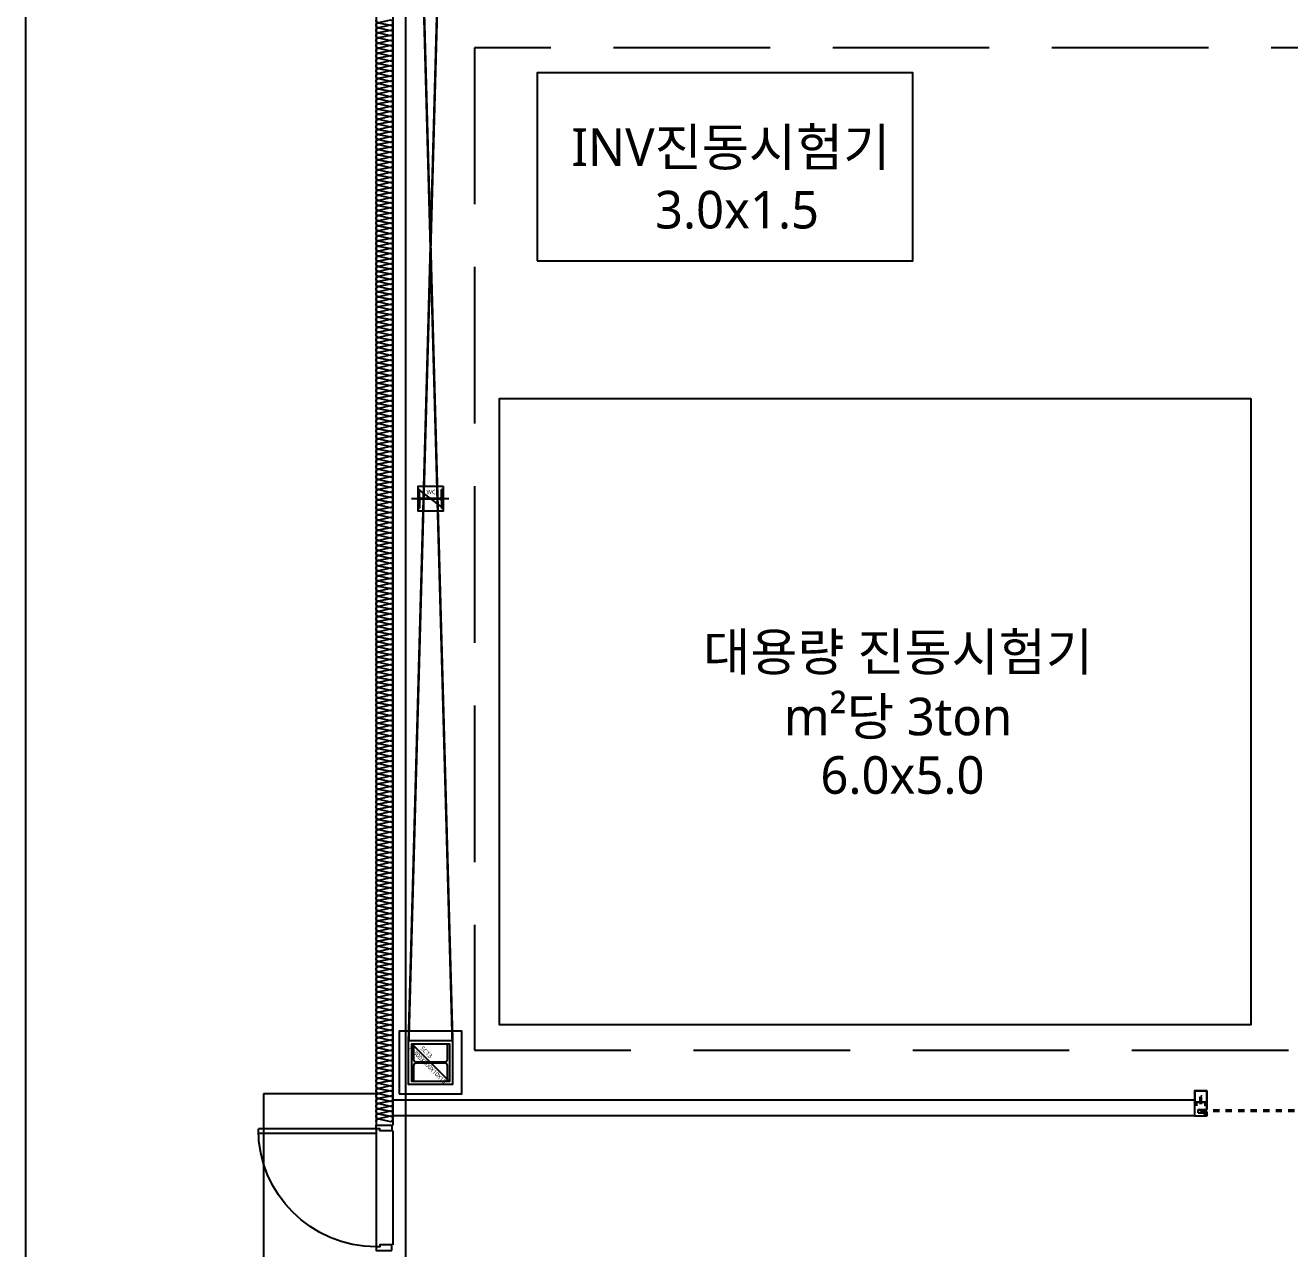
# Model space of a CAD drawing. Header units: millimetres. Extents: x 0 to 420500, y 0 to 297000.
# Drawn here: x 119534 to 129630, y 236268 to 246032 of the extents above; entities that cross this region are included whole.
import ezdxf
from ezdxf.enums import TextEntityAlignment as Align
from ezdxf.xclip import XClip

# ---------------------------------------------------------------- set-up
doc = ezdxf.new("R2010")
doc.units = ezdxf.units.MM
doc.header["$LTSCALE"] = 5000
doc.header["$XCLIPFRAME"] = 0
for name, pattern in [('DASH', [0.35, 0.25, -0.1]), ('DASHED2', [0.375, 0.25, -0.125]), ('HID', [0.2, 0.1, -0.1]), ('PHANTOM2', [1.25, 0.625, -0.125, 0.125, -0.125, 0.125, -0.125])]:
    doc.linetypes.add(name, pattern=pattern)
doc.layers.add('arch', color=8, linetype='Continuous')
doc.layers.add('TRAY', color=3, linetype='Continuous')
doc.styles.add('ARIAL', font='malgun.ttf')
doc.styles.add('스타일1', font='malgun.ttf')

# ---------------------------------------------------------------- blocks, each defined once
blk = doc.blocks.new('*U52')
at = {"color": 0}
for points in [[(-5532.2, 0, -0.414214), (-5547.2, 15), (-5532.2, 85, 1), (-5562.2, 85), (-5547.2, 15, -0.414214), (-5562.2, 0, 0.414214)], [(-5502.2, 0, -0.414214), (-5517.2, 15), (-5502.2, 85, 1), (-5532.2, 85), (-5517.2, 15, -0.414214), (-5532.2, 0, 0.414214)], [(-5472.2, 0, -0.414214), (-5487.2, 15), (-5472.2, 85, 1), (-5502.2, 85), (-5487.2, 15, -0.414214), (-5502.2, 0, 0.414214)], [(-5442.2, 0, -0.414214), (-5457.2, 15), (-5442.2, 85, 1), (-5472.2, 85), (-5457.2, 15, -0.414214), (-5472.2, 0, 0.414214)], [(-5412.2, 0, -0.414214), (-5427.2, 15), (-5412.2, 85, 1), (-5442.2, 85), (-5427.2, 15, -0.414214), (-5442.2, 0, 0.414214)], [(-5382.2, 0, -0.414214), (-5397.2, 15), (-5382.2, 85, 1), (-5412.2, 85), (-5397.2, 15, -0.414214), (-5412.2, 0, 0.414214)], [(-5352.2, 0, -0.414214), (-5367.2, 15), (-5352.2, 85, 1), (-5382.2, 85), (-5367.2, 15, -0.414214), (-5382.2, 0, 0.414214)], [(-5322.2, 0, -0.414214), (-5337.2, 15), (-5322.2, 85, 1), (-5352.2, 85), (-5337.2, 15, -0.414214), (-5352.2, 0, 0.414214)], [(-5292.2, 0, -0.414214), (-5307.2, 15), (-5292.2, 85, 1), (-5322.2, 85), (-5307.2, 15, -0.414214), (-5322.2, 0, 0.414214)], [(-5262.2, 0, -0.414214), (-5277.2, 15), (-5262.2, 85, 1), (-5292.2, 85), (-5277.2, 15, -0.414214), (-5292.2, 0, 0.414214)], [(-5232.2, 0, -0.414214), (-5247.2, 15), (-5232.2, 85, 1), (-5262.2, 85), (-5247.2, 15, -0.414214), (-5262.2, 0, 0.414214)], [(-5202.2, 0, -0.414214), (-5217.2, 15), (-5202.2, 85, 1), (-5232.2, 85), (-5217.2, 15, -0.414214), (-5232.2, 0, 0.414214)], [(-5172.2, 0, -0.414214), (-5187.2, 15), (-5172.2, 85, 1), (-5202.2, 85), (-5187.2, 15, -0.414214), (-5202.2, 0, 0.414214)], [(-5142.2, 0, -0.414214), (-5157.2, 15), (-5142.2, 85, 1), (-5172.2, 85), (-5157.2, 15, -0.414214), (-5172.2, 0, 0.414214)], [(-5112.2, 0, -0.414214), (-5127.2, 15), (-5112.2, 85, 1), (-5142.2, 85), (-5127.2, 15, -0.414214), (-5142.2, 0, 0.414214)], [(-5082.2, 0, -0.414214), (-5097.2, 15), (-5082.2, 85, 1), (-5112.2, 85), (-5097.2, 15, -0.414214), (-5112.2, 0, 0.414214)], [(-5052.2, 0, -0.414214), (-5067.2, 15), (-5052.2, 85, 1), (-5082.2, 85), (-5067.2, 15, -0.414214), (-5082.2, 0, 0.414214)], [(-5022.2, 0, -0.414214), (-5037.2, 15), (-5022.2, 85, 1), (-5052.2, 85), (-5037.2, 15, -0.414214), (-5052.2, 0, 0.414214)], [(-4992.2, 0, -0.414214), (-5007.2, 15), (-4992.2, 85, 1), (-5022.2, 85), (-5007.2, 15, -0.414214), (-5022.2, 0, 0.414214)], [(-4962.2, 0, -0.414214), (-4977.2, 15), (-4962.2, 85, 1), (-4992.2, 85), (-4977.2, 15, -0.414214), (-4992.2, 0, 0.414214)], [(-4932.2, 0, -0.414214), (-4947.2, 15), (-4932.2, 85, 1), (-4962.2, 85), (-4947.2, 15, -0.414214), (-4962.2, 0, 0.414214)], [(-4902.2, 0, -0.414214), (-4917.2, 15), (-4902.2, 85, 1), (-4932.2, 85), (-4917.2, 15, -0.414214), (-4932.2, 0, 0.414214)], [(-4872.2, 0, -0.414214), (-4887.2, 15), (-4872.2, 85, 1), (-4902.2, 85), (-4887.2, 15, -0.414214), (-4902.2, 0, 0.414214)], [(-4842.2, 0, -0.414214), (-4857.2, 15), (-4842.2, 85, 1), (-4872.2, 85), (-4857.2, 15, -0.414214), (-4872.2, 0, 0.414214)], [(-4812.2, 0, -0.414214), (-4827.2, 15), (-4812.2, 85, 1), (-4842.2, 85), (-4827.2, 15, -0.414214), (-4842.2, 0, 0.414214)], [(-4782.2, 0, -0.414214), (-4797.2, 15), (-4782.2, 85, 1), (-4812.2, 85), (-4797.2, 15, -0.414214), (-4812.2, 0, 0.414214)], [(-4752.2, 0, -0.414214), (-4767.2, 15), (-4752.2, 85, 1), (-4782.2, 85), (-4767.2, 15, -0.414214), (-4782.2, 0, 0.414214)], [(-4722.2, 0, -0.414214), (-4737.2, 15), (-4722.2, 85, 1), (-4752.2, 85), (-4737.2, 15, -0.414214), (-4752.2, 0, 0.414214)], [(-4692.2, 0, -0.414214), (-4707.2, 15), (-4692.2, 85, 1), (-4722.2, 85), (-4707.2, 15, -0.414214), (-4722.2, 0, 0.414214)], [(-4662.2, 0, -0.414214), (-4677.2, 15), (-4662.2, 85, 1), (-4692.2, 85), (-4677.2, 15, -0.414214), (-4692.2, 0, 0.414214)], [(-4632.2, 0, -0.414214), (-4647.2, 15), (-4632.2, 85, 1), (-4662.2, 85), (-4647.2, 15, -0.414214), (-4662.2, 0, 0.414214)], [(-4602.2, 0, -0.414214), (-4617.2, 15), (-4602.2, 85, 1), (-4632.2, 85), (-4617.2, 15, -0.414214), (-4632.2, 0, 0.414214)], [(-4572.2, 0, -0.414214), (-4587.2, 15), (-4572.2, 85, 1), (-4602.2, 85), (-4587.2, 15, -0.414214), (-4602.2, 0, 0.414214)], [(-4542.2, 0, -0.414214), (-4557.2, 15), (-4542.2, 85, 1), (-4572.2, 85), (-4557.2, 15, -0.414214), (-4572.2, 0, 0.414214)], [(-4512.2, 0, -0.414214), (-4527.2, 15), (-4512.2, 85, 1), (-4542.2, 85), (-4527.2, 15, -0.414214), (-4542.2, 0, 0.414214)], [(-4482.2, 0, -0.414214), (-4497.2, 15), (-4482.2, 85, 1), (-4512.2, 85), (-4497.2, 15, -0.414214), (-4512.2, 0, 0.414214)], [(-4452.2, 0, -0.414214), (-4467.2, 15), (-4452.2, 85, 1), (-4482.2, 85), (-4467.2, 15, -0.414214), (-4482.2, 0, 0.414214)], [(-4422.2, 0, -0.414214), (-4437.2, 15), (-4422.2, 85, 1), (-4452.2, 85), (-4437.2, 15, -0.414214), (-4452.2, 0, 0.414214)], [(-4392.2, 0, -0.414214), (-4407.2, 15), (-4392.2, 85, 1), (-4422.2, 85), (-4407.2, 15, -0.414214), (-4422.2, 0, 0.414214)], [(-4362.2, 0, -0.414214), (-4377.2, 15), (-4362.2, 85, 1), (-4392.2, 85), (-4377.2, 15, -0.414214), (-4392.2, 0, 0.414214)], [(-4332.2, 0, -0.414214), (-4347.2, 15), (-4332.2, 85, 1), (-4362.2, 85), (-4347.2, 15, -0.414214), (-4362.2, 0, 0.414214)], [(-4302.2, 0, -0.414214), (-4317.2, 15), (-4302.2, 85, 1), (-4332.2, 85), (-4317.2, 15, -0.414214), (-4332.2, 0, 0.414214)], [(-4272.2, 0, -0.414214), (-4287.2, 15), (-4272.2, 85, 1), (-4302.2, 85), (-4287.2, 15, -0.414214), (-4302.2, 0, 0.414214)], [(-4242.2, 0, -0.414214), (-4257.2, 15), (-4242.2, 85, 1), (-4272.2, 85), (-4257.2, 15, -0.414214), (-4272.2, 0, 0.414214)], [(-4212.2, 0, -0.414214), (-4227.2, 15), (-4212.2, 85, 1), (-4242.2, 85), (-4227.2, 15, -0.414214), (-4242.2, 0, 0.414214)], [(-4182.2, 0, -0.414214), (-4197.2, 15), (-4182.2, 85, 1), (-4212.2, 85), (-4197.2, 15, -0.414214), (-4212.2, 0, 0.414214)], [(-4152.2, 0, -0.414214), (-4167.2, 15), (-4152.2, 85, 1), (-4182.2, 85), (-4167.2, 15, -0.414214), (-4182.2, 0, 0.414214)], [(-4122.2, 0, -0.414214), (-4137.2, 15), (-4122.2, 85, 1), (-4152.2, 85), (-4137.2, 15, -0.414214), (-4152.2, 0, 0.414214)], [(-4092.2, 0, -0.414214), (-4107.2, 15), (-4092.2, 85, 1), (-4122.2, 85), (-4107.2, 15, -0.414214), (-4122.2, 0, 0.414214)], [(-4062.2, 0, -0.414214), (-4077.2, 15), (-4062.2, 85, 1), (-4092.2, 85), (-4077.2, 15, -0.414214), (-4092.2, 0, 0.414214)], [(-4032.2, 0, -0.414214), (-4047.2, 15), (-4032.2, 85, 1), (-4062.2, 85), (-4047.2, 15, -0.414214), (-4062.2, 0, 0.414214)], [(-4002.2, 0, -0.414214), (-4017.2, 15), (-4002.2, 85, 1), (-4032.2, 85), (-4017.2, 15, -0.414214), (-4032.2, 0, 0.414214)], [(-3972.2, 0, -0.414214), (-3987.2, 15), (-3972.2, 85, 1), (-4002.2, 85), (-3987.2, 15, -0.414214), (-4002.2, 0, 0.414214)], [(-3942.2, 0, -0.414214), (-3957.2, 15), (-3942.2, 85, 1), (-3972.2, 85), (-3957.2, 15, -0.414214), (-3972.2, 0, 0.414214)], [(-3912.2, 0, -0.414214), (-3927.2, 15), (-3912.2, 85, 1), (-3942.2, 85), (-3927.2, 15, -0.414214), (-3942.2, 0, 0.414214)], [(-3882.2, 0, -0.414214), (-3897.2, 15), (-3882.2, 85, 1), (-3912.2, 85), (-3897.2, 15, -0.414214), (-3912.2, 0, 0.414214)], [(-3852.2, 0, -0.414214), (-3867.2, 15), (-3852.2, 85, 1), (-3882.2, 85), (-3867.2, 15, -0.414214), (-3882.2, 0, 0.414214)], [(-3822.2, 0, -0.414214), (-3837.2, 15), (-3822.2, 85, 1), (-3852.2, 85), (-3837.2, 15, -0.414214), (-3852.2, 0, 0.414214)], [(-3792.2, 0, -0.414214), (-3807.2, 15), (-3792.2, 85, 1), (-3822.2, 85), (-3807.2, 15, -0.414214), (-3822.2, 0, 0.414214)], [(-3762.2, 0, -0.414214), (-3777.2, 15), (-3762.2, 85, 1), (-3792.2, 85), (-3777.2, 15, -0.414214), (-3792.2, 0, 0.414214)], [(-3732.2, 0, -0.414214), (-3747.2, 15), (-3732.2, 85, 1), (-3762.2, 85), (-3747.2, 15, -0.414214), (-3762.2, 0, 0.414214)], [(-3702.2, 0, -0.414214), (-3717.2, 15), (-3702.2, 85, 1), (-3732.2, 85), (-3717.2, 15, -0.414214), (-3732.2, 0, 0.414214)], [(-3672.2, 0, -0.414214), (-3687.2, 15), (-3672.2, 85, 1), (-3702.2, 85), (-3687.2, 15, -0.414214), (-3702.2, 0, 0.414214)], [(-3642.2, 0, -0.414214), (-3657.2, 15), (-3642.2, 85, 1), (-3672.2, 85), (-3657.2, 15, -0.414214), (-3672.2, 0, 0.414214)], [(-3612.2, 0, -0.414214), (-3627.2, 15), (-3612.2, 85, 1), (-3642.2, 85), (-3627.2, 15, -0.414214), (-3642.2, 0, 0.414214)], [(-3582.2, 0, -0.414214), (-3597.2, 15), (-3582.2, 85, 1), (-3612.2, 85), (-3597.2, 15, -0.414214), (-3612.2, 0, 0.414214)], [(-3552.2, 0, -0.414214), (-3567.2, 15), (-3552.2, 85, 1), (-3582.2, 85), (-3567.2, 15, -0.414214), (-3582.2, 0, 0.414214)], [(-3522.2, 0, -0.414214), (-3537.2, 15), (-3522.2, 85, 1), (-3552.2, 85), (-3537.2, 15, -0.414214), (-3552.2, 0, 0.414214)], [(-3492.2, 0, -0.414214), (-3507.2, 15), (-3492.2, 85, 1), (-3522.2, 85), (-3507.2, 15, -0.414214), (-3522.2, 0, 0.414214)], [(-3462.2, 0, -0.414214), (-3477.2, 15), (-3462.2, 85, 1), (-3492.2, 85), (-3477.2, 15, -0.414214), (-3492.2, 0, 0.414214)], [(-3432.2, 0, -0.414214), (-3447.2, 15), (-3432.2, 85, 1), (-3462.2, 85), (-3447.2, 15, -0.414214), (-3462.2, 0, 0.414214)], [(-3402.2, 0, -0.414214), (-3417.2, 15), (-3402.2, 85, 1), (-3432.2, 85), (-3417.2, 15, -0.414214), (-3432.2, 0, 0.414214)], [(-3372.2, 0, -0.414214), (-3387.2, 15), (-3372.2, 85, 1), (-3402.2, 85), (-3387.2, 15, -0.414214), (-3402.2, 0, 0.414214)], [(-3342.2, 0, -0.414214), (-3357.2, 15), (-3342.2, 85, 1), (-3372.2, 85), (-3357.2, 15, -0.414214), (-3372.2, 0, 0.414214)], [(-3312.2, 0, -0.414214), (-3327.2, 15), (-3312.2, 85, 1), (-3342.2, 85), (-3327.2, 15, -0.414214), (-3342.2, 0, 0.414214)], [(-3282.2, 0, -0.414214), (-3297.2, 15), (-3282.2, 85, 1), (-3312.2, 85), (-3297.2, 15, -0.414214), (-3312.2, 0, 0.414214)], [(-3252.2, 0, -0.414214), (-3267.2, 15), (-3252.2, 85, 1), (-3282.2, 85), (-3267.2, 15, -0.414214), (-3282.2, 0, 0.414214)], [(-3222.2, 0, -0.414214), (-3237.2, 15), (-3222.2, 85, 1), (-3252.2, 85), (-3237.2, 15, -0.414214), (-3252.2, 0, 0.414214)], [(-3192.2, 0, -0.414214), (-3207.2, 15), (-3192.2, 85, 1), (-3222.2, 85), (-3207.2, 15, -0.414214), (-3222.2, 0, 0.414214)], [(-3162.2, 0, -0.414214), (-3177.2, 15), (-3162.2, 85, 1), (-3192.2, 85), (-3177.2, 15, -0.414214), (-3192.2, 0, 0.414214)], [(-3132.2, 0, -0.414214), (-3147.2, 15), (-3132.2, 85, 1), (-3162.2, 85), (-3147.2, 15, -0.414214), (-3162.2, 0, 0.414214)], [(-3102.2, 0, -0.414214), (-3117.2, 15), (-3102.2, 85, 1), (-3132.2, 85), (-3117.2, 15, -0.414214), (-3132.2, 0, 0.414214)], [(-3072.2, 0, -0.414214), (-3087.2, 15), (-3072.2, 85, 1), (-3102.2, 85), (-3087.2, 15, -0.414214), (-3102.2, 0, 0.414214)], [(-3042.2, 0, -0.414214), (-3057.2, 15), (-3042.2, 85, 1), (-3072.2, 85), (-3057.2, 15, -0.414214), (-3072.2, 0, 0.414214)], [(-3012.2, 0, -0.414214), (-3027.2, 15), (-3012.2, 85, 1), (-3042.2, 85), (-3027.2, 15, -0.414214), (-3042.2, 0, 0.414214)], [(-2982.2, 0, -0.414214), (-2997.2, 15), (-2982.2, 85, 1), (-3012.2, 85), (-2997.2, 15, -0.414214), (-3012.2, 0, 0.414214)], [(-2952.2, 0, -0.414214), (-2967.2, 15), (-2952.2, 85, 1), (-2982.2, 85), (-2967.2, 15, -0.414214), (-2982.2, 0, 0.414214)], [(-2922.2, 0, -0.414214), (-2937.2, 15), (-2922.2, 85, 1), (-2952.2, 85), (-2937.2, 15, -0.414214), (-2952.2, 0, 0.414214)], [(-2892.2, 0, -0.414214), (-2907.2, 15), (-2892.2, 85, 1), (-2922.2, 85), (-2907.2, 15, -0.414214), (-2922.2, 0, 0.414214)], [(-2862.2, 0, -0.414214), (-2877.2, 15), (-2862.2, 85, 1), (-2892.2, 85), (-2877.2, 15, -0.414214), (-2892.2, 0, 0.414214)], [(-2832.2, 0, -0.414214), (-2847.2, 15), (-2832.2, 85, 1), (-2862.2, 85), (-2847.2, 15, -0.414214), (-2862.2, 0, 0.414214)], [(-2802.2, 0, -0.414214), (-2817.2, 15), (-2802.2, 85, 1), (-2832.2, 85), (-2817.2, 15, -0.414214), (-2832.2, 0, 0.414214)], [(-2772.2, 0, -0.414214), (-2787.2, 15), (-2772.2, 85, 1), (-2802.2, 85), (-2787.2, 15, -0.414214), (-2802.2, 0, 0.414214)], [(-2742.2, 0, -0.414214), (-2757.2, 15), (-2742.2, 85, 1), (-2772.2, 85), (-2757.2, 15, -0.414214), (-2772.2, 0, 0.414214)], [(-2712.2, 0, -0.414214), (-2727.2, 15), (-2712.2, 85, 1), (-2742.2, 85), (-2727.2, 15, -0.414214), (-2742.2, 0, 0.414214)], [(-2682.2, 0, -0.414214), (-2697.2, 15), (-2682.2, 85, 1), (-2712.2, 85), (-2697.2, 15, -0.414214), (-2712.2, 0, 0.414214)], [(-2652.2, 0, -0.414214), (-2667.2, 15), (-2652.2, 85, 1), (-2682.2, 85), (-2667.2, 15, -0.414214), (-2682.2, 0, 0.414214)], [(-2622.2, 0, -0.414214), (-2637.2, 15), (-2622.2, 85, 1), (-2652.2, 85), (-2637.2, 15, -0.414214), (-2652.2, 0, 0.414214)], [(-2592.2, 0, -0.414214), (-2607.2, 15), (-2592.2, 85, 1), (-2622.2, 85), (-2607.2, 15, -0.414214), (-2622.2, 0, 0.414214)], [(-2562.2, 0, -0.414214), (-2577.2, 15), (-2562.2, 85, 1), (-2592.2, 85), (-2577.2, 15, -0.414214), (-2592.2, 0, 0.414214)], [(-2532.2, 0, -0.414214), (-2547.2, 15), (-2532.2, 85, 1), (-2562.2, 85), (-2547.2, 15, -0.414214), (-2562.2, 0, 0.414214)], [(-2502.2, 0, -0.414214), (-2517.2, 15), (-2502.2, 85, 1), (-2532.2, 85), (-2517.2, 15, -0.414214), (-2532.2, 0, 0.414214)], [(-2472.2, 0, -0.414214), (-2487.2, 15), (-2472.2, 85, 1), (-2502.2, 85), (-2487.2, 15, -0.414214), (-2502.2, 0, 0.414214)], [(-2442.2, 0, -0.414214), (-2457.2, 15), (-2442.2, 85, 1), (-2472.2, 85), (-2457.2, 15, -0.414214), (-2472.2, 0, 0.414214)], [(-2412.2, 0, -0.414214), (-2427.2, 15), (-2412.2, 85, 1), (-2442.2, 85), (-2427.2, 15, -0.414214), (-2442.2, 0, 0.414214)], [(-2382.2, 0, -0.414214), (-2397.2, 15), (-2382.2, 85, 1), (-2412.2, 85), (-2397.2, 15, -0.414214), (-2412.2, 0, 0.414214)], [(-2352.2, 0, -0.414214), (-2367.2, 15), (-2352.2, 85, 1), (-2382.2, 85), (-2367.2, 15, -0.414214), (-2382.2, 0, 0.414214)], [(-2322.2, 0, -0.414214), (-2337.2, 15), (-2322.2, 85, 1), (-2352.2, 85), (-2337.2, 15, -0.414214), (-2352.2, 0, 0.414214)], [(-2292.2, 0, -0.414214), (-2307.2, 15), (-2292.2, 85, 1), (-2322.2, 85), (-2307.2, 15, -0.414214), (-2322.2, 0, 0.414214)], [(-2262.2, 0, -0.414214), (-2277.2, 15), (-2262.2, 85, 1), (-2292.2, 85), (-2277.2, 15, -0.414214), (-2292.2, 0, 0.414214)], [(-2232.2, 0, -0.414214), (-2247.2, 15), (-2232.2, 85, 1), (-2262.2, 85), (-2247.2, 15, -0.414214), (-2262.2, 0, 0.414214)], [(-2202.2, 0, -0.414214), (-2217.2, 15), (-2202.2, 85, 1), (-2232.2, 85), (-2217.2, 15, -0.414214), (-2232.2, 0, 0.414214)], [(-2172.2, 0, -0.414214), (-2187.2, 15), (-2172.2, 85, 1), (-2202.2, 85), (-2187.2, 15, -0.414214), (-2202.2, 0, 0.414214)], [(-2142.2, 0, -0.414214), (-2157.2, 15), (-2142.2, 85, 1), (-2172.2, 85), (-2157.2, 15, -0.414214), (-2172.2, 0, 0.414214)], [(-2112.2, 0, -0.414214), (-2127.2, 15), (-2112.2, 85, 1), (-2142.2, 85), (-2127.2, 15, -0.414214), (-2142.2, 0, 0.414214)], [(-2082.2, 0, -0.414214), (-2097.2, 15), (-2082.2, 85, 1), (-2112.2, 85), (-2097.2, 15, -0.414214), (-2112.2, 0, 0.414214)], [(-2052.2, 0, -0.414214), (-2067.2, 15), (-2052.2, 85, 1), (-2082.2, 85), (-2067.2, 15, -0.414214), (-2082.2, 0, 0.414214)], [(-2022.2, 0, -0.414214), (-2037.2, 15), (-2022.2, 85, 1), (-2052.2, 85), (-2037.2, 15, -0.414214), (-2052.2, 0, 0.414214)], [(-1992.2, 0, -0.414214), (-2007.2, 15), (-1992.2, 85, 1), (-2022.2, 85), (-2007.2, 15, -0.414214), (-2022.2, 0, 0.414214)], [(-1962.2, 0, -0.414214), (-1977.2, 15), (-1962.2, 85, 1), (-1992.2, 85), (-1977.2, 15, -0.414214), (-1992.2, 0, 0.414214)], [(-1932.2, 0, -0.414214), (-1947.2, 15), (-1932.2, 85, 1), (-1962.2, 85), (-1947.2, 15, -0.414214), (-1962.2, 0, 0.414214)], [(-1902.2, 0, -0.414214), (-1917.2, 15), (-1902.2, 85, 1), (-1932.2, 85), (-1917.2, 15, -0.414214), (-1932.2, 0, 0.414214)], [(-1872.2, 0, -0.414214), (-1887.2, 15), (-1872.2, 85, 1), (-1902.2, 85), (-1887.2, 15, -0.414214), (-1902.2, 0, 0.414214)], [(-1842.2, 0, -0.414214), (-1857.2, 15), (-1842.2, 85, 1), (-1872.2, 85), (-1857.2, 15, -0.414214), (-1872.2, 0, 0.414214)], [(-1812.2, 0, -0.414214), (-1827.2, 15), (-1812.2, 85, 1), (-1842.2, 85), (-1827.2, 15, -0.414214), (-1842.2, 0, 0.414214)], [(-1782.2, 0, -0.414214), (-1797.2, 15), (-1782.2, 85, 1), (-1812.2, 85), (-1797.2, 15, -0.414214), (-1812.2, 0, 0.414214)], [(-1752.2, 0, -0.414214), (-1767.2, 15), (-1752.2, 85, 1), (-1782.2, 85), (-1767.2, 15, -0.414214), (-1782.2, 0, 0.414214)], [(-1722.2, 0, -0.414214), (-1737.2, 15), (-1722.2, 85, 1), (-1752.2, 85), (-1737.2, 15, -0.414214), (-1752.2, 0, 0.414214)], [(-1692.2, 0, -0.414214), (-1707.2, 15), (-1692.2, 85, 1), (-1722.2, 85), (-1707.2, 15, -0.414214), (-1722.2, 0, 0.414214)], [(-1662.2, 0, -0.414214), (-1677.2, 15), (-1662.2, 85, 1), (-1692.2, 85), (-1677.2, 15, -0.414214), (-1692.2, 0, 0.414214)], [(-1632.2, 0, -0.414214), (-1647.2, 15), (-1632.2, 85, 1), (-1662.2, 85), (-1647.2, 15, -0.414214), (-1662.2, 0, 0.414214)], [(-1602.2, 0, -0.414214), (-1617.2, 15), (-1602.2, 85, 1), (-1632.2, 85), (-1617.2, 15, -0.414214), (-1632.2, 0, 0.414214)], [(-1572.2, 0, -0.414214), (-1587.2, 15), (-1572.2, 85, 1), (-1602.2, 85), (-1587.2, 15, -0.414214), (-1602.2, 0, 0.414214)], [(-1542.2, 0, -0.414214), (-1557.2, 15), (-1542.2, 85, 1), (-1572.2, 85), (-1557.2, 15, -0.414214), (-1572.2, 0, 0.414214)], [(-1512.2, 0, -0.414214), (-1527.2, 15), (-1512.2, 85, 1), (-1542.2, 85), (-1527.2, 15, -0.414214), (-1542.2, 0, 0.414214)], [(-1482.2, 0, -0.414214), (-1497.2, 15), (-1482.2, 85, 1), (-1512.2, 85), (-1497.2, 15, -0.414214), (-1512.2, 0, 0.414214)], [(-1452.2, 0, -0.414214), (-1467.2, 15), (-1452.2, 85, 1), (-1482.2, 85), (-1467.2, 15, -0.414214), (-1482.2, 0, 0.414214)], [(-1422.2, 0, -0.414214), (-1437.2, 15), (-1422.2, 85, 1), (-1452.2, 85), (-1437.2, 15, -0.414214), (-1452.2, 0, 0.414214)], [(-1392.2, 0, -0.414214), (-1407.2, 15), (-1392.2, 85, 1), (-1422.2, 85), (-1407.2, 15, -0.414214), (-1422.2, 0, 0.414214)], [(-1362.2, 0, -0.414214), (-1377.2, 15), (-1362.2, 85, 1), (-1392.2, 85), (-1377.2, 15, -0.414214), (-1392.2, 0, 0.414214)], [(-1332.2, 0, -0.414214), (-1347.2, 15), (-1332.2, 85, 1), (-1362.2, 85), (-1347.2, 15, -0.414214), (-1362.2, 0, 0.414214)], [(-1302.2, 0, -0.414214), (-1317.2, 15), (-1302.2, 85, 1), (-1332.2, 85), (-1317.2, 15, -0.414214), (-1332.2, 0, 0.414214)], [(-1272.2, 0, -0.414214), (-1287.2, 15), (-1272.2, 85, 1), (-1302.2, 85), (-1287.2, 15, -0.414214), (-1302.2, 0, 0.414214)], [(-1242.2, 0, -0.414214), (-1257.2, 15), (-1242.2, 85, 1), (-1272.2, 85), (-1257.2, 15, -0.414214), (-1272.2, 0, 0.414214)], [(-1212.2, 0, -0.414214), (-1227.2, 15), (-1212.2, 85, 1), (-1242.2, 85), (-1227.2, 15, -0.414214), (-1242.2, 0, 0.414214)], [(-1182.2, 0, -0.414214), (-1197.2, 15), (-1182.2, 85, 1), (-1212.2, 85), (-1197.2, 15, -0.414214), (-1212.2, 0, 0.414214)], [(-1152.2, 0, -0.414214), (-1167.2, 15), (-1152.2, 85, 1), (-1182.2, 85), (-1167.2, 15, -0.414214), (-1182.2, 0, 0.414214)], [(-1122.2, 0, -0.414214), (-1137.2, 15), (-1122.2, 85, 1), (-1152.2, 85), (-1137.2, 15, -0.414214), (-1152.2, 0, 0.414214)], [(-1092.2, 0, -0.414214), (-1107.2, 15), (-1092.2, 85, 1), (-1122.2, 85), (-1107.2, 15, -0.414214), (-1122.2, 0, 0.414214)], [(-1062.2, 0, -0.414214), (-1077.2, 15), (-1062.2, 85, 1), (-1092.2, 85), (-1077.2, 15, -0.414214), (-1092.2, 0, 0.414214)], [(-1032.2, 0, -0.414214), (-1047.2, 15), (-1032.2, 85, 1), (-1062.2, 85), (-1047.2, 15, -0.414214), (-1062.2, 0, 0.414214)], [(-1002.2, 0, -0.414214), (-1017.2, 15), (-1002.2, 85, 1), (-1032.2, 85), (-1017.2, 15, -0.414214), (-1032.2, 0, 0.414214)], [(-972.2, 0, -0.414214), (-987.2, 15), (-972.2, 85, 1), (-1002.2, 85), (-987.2, 15, -0.414214), (-1002.2, 0, 0.414214)], [(-942.2, 0, -0.414214), (-957.2, 15), (-942.2, 85, 1), (-972.2, 85), (-957.2, 15, -0.414214), (-972.2, 0, 0.414214)], [(-912.2, 0, -0.414214), (-927.2, 15), (-912.2, 85, 1), (-942.2, 85), (-927.2, 15, -0.414214), (-942.2, 0, 0.414214)], [(-882.2, 0, -0.414214), (-897.2, 15), (-882.2, 85, 1), (-912.2, 85), (-897.2, 15, -0.414214), (-912.2, 0, 0.414214)], [(-852.2, 0, -0.414214), (-867.2, 15), (-852.2, 85, 1), (-882.2, 85), (-867.2, 15, -0.414214), (-882.2, 0, 0.414214)], [(-822.2, 0, -0.414214), (-837.2, 15), (-822.2, 85, 1), (-852.2, 85), (-837.2, 15, -0.414214), (-852.2, 0, 0.414214)], [(-792.2, 0, -0.414214), (-807.2, 15), (-792.2, 85, 1), (-822.2, 85), (-807.2, 15, -0.414214), (-822.2, 0, 0.414214)], [(-762.2, 0, -0.414214), (-777.2, 15), (-762.2, 85, 1), (-792.2, 85), (-777.2, 15, -0.414214), (-792.2, 0, 0.414214)], [(-732.2, 0, -0.414214), (-747.2, 15), (-732.2, 85, 1), (-762.2, 85), (-747.2, 15, -0.414214), (-762.2, 0, 0.414214)], [(-702.2, 0, -0.414214), (-717.2, 15), (-702.2, 85, 1), (-732.2, 85), (-717.2, 15, -0.414214), (-732.2, 0, 0.414214)], [(-672.2, 0, -0.414214), (-687.2, 15), (-672.2, 85, 1), (-702.2, 85), (-687.2, 15, -0.414214), (-702.2, 0, 0.414214)], [(-642.2, 0, -0.414214), (-657.2, 15), (-642.2, 85, 1), (-672.2, 85), (-657.2, 15, -0.414214), (-672.2, 0, 0.414214)], [(-612.2, 0, -0.414214), (-627.2, 15), (-612.2, 85, 1), (-642.2, 85), (-627.2, 15, -0.414214), (-642.2, 0, 0.414214)], [(-582.2, 0, -0.414214), (-597.2, 15), (-582.2, 85, 1), (-612.2, 85), (-597.2, 15, -0.414214), (-612.2, 0, 0.414214)], [(-552.2, 0, -0.414214), (-567.2, 15), (-552.2, 85, 1), (-582.2, 85), (-567.2, 15, -0.414214), (-582.2, 0, 0.414214)], [(-522.2, 0, -0.414214), (-537.2, 15), (-522.2, 85, 1), (-552.2, 85), (-537.2, 15, -0.414214), (-552.2, 0, 0.414214)], [(-492.2, 0, -0.414214), (-507.2, 15), (-492.2, 85, 1), (-522.2, 85), (-507.2, 15, -0.414214), (-522.2, 0, 0.414214)], [(-462.2, 0, -0.414214), (-477.2, 15), (-462.2, 85, 1), (-492.2, 85), (-477.2, 15, -0.414214), (-492.2, 0, 0.414214)], [(-432.2, 0, -0.414214), (-447.2, 15), (-432.2, 85, 1), (-462.2, 85), (-447.2, 15, -0.414214), (-462.2, 0, 0.414214)], [(-402.2, 0, -0.414214), (-417.2, 15), (-402.2, 85, 1), (-432.2, 85), (-417.2, 15, -0.414214), (-432.2, 0, 0.414214)], [(-372.2, 0, -0.414214), (-387.2, 15), (-372.2, 85, 1), (-402.2, 85), (-387.2, 15, -0.414214), (-402.2, 0, 0.414214)], [(-342.2, 0, -0.414214), (-357.2, 15), (-342.2, 85, 1), (-372.2, 85), (-357.2, 15, -0.414214), (-372.2, 0, 0.414214)], [(-312.2, 0, -0.414214), (-327.2, 15), (-312.2, 85, 1), (-342.2, 85), (-327.2, 15, -0.414214), (-342.2, 0, 0.414214)], [(-282.2, 0, -0.414214), (-297.2, 15), (-282.2, 85, 1), (-312.2, 85), (-297.2, 15, -0.414214), (-312.2, 0, 0.414214)], [(-252.2, 0, -0.414214), (-267.2, 15), (-252.2, 85, 1), (-282.2, 85), (-267.2, 15, -0.414214), (-282.2, 0, 0.414214)], [(-222.2, 0, -0.414214), (-237.2, 15), (-222.2, 85, 1), (-252.2, 85), (-237.2, 15, -0.414214), (-252.2, 0, 0.414214)], [(-192.2, 0, -0.414214), (-207.2, 15), (-192.2, 85, 1), (-222.2, 85), (-207.2, 15, -0.414214), (-222.2, 0, 0.414214)], [(-162.2, 0, -0.414214), (-177.2, 15), (-162.2, 85, 1), (-192.2, 85), (-177.2, 15, -0.414214), (-192.2, 0, 0.414214)], [(-132.2, 0, -0.414214), (-147.2, 15), (-132.2, 85, 1), (-162.2, 85), (-147.2, 15, -0.414214), (-162.2, 0, 0.414214)], [(-102.2, 0, -0.414214), (-117.2, 15), (-102.2, 85, 1), (-132.2, 85), (-117.2, 15, -0.414214), (-132.2, 0, 0.414214)], [(-72.2, 0, -0.414214), (-87.2, 15), (-72.2, 85, 1), (-102.2, 85), (-87.2, 15, -0.414214), (-102.2, 0, 0.414214)], [(-42.2, 0, -0.414214), (-57.2, 15), (-42.2, 85, 1), (-72.2, 85), (-57.2, 15, -0.414214), (-72.2, 0, 0.414214)], [(-12.2, 0, -0.414214), (-27.2, 15), (-12.2, 85, 1), (-42.2, 85), (-27.2, 15, -0.414214), (-42.2, 0, 0.414214)], [(17.8, 0, -0.414214), (2.8, 15), (17.8, 85, 1), (-12.2, 85), (2.8, 15, -0.414214), (-12.2, 0, 0.414214)], [(47.8, 0, -0.414214), (32.8, 15), (47.8, 85, 1), (17.8, 85), (32.8, 15, -0.414214), (17.8, 0, 0.414214)], [(77.8, 0, -0.414214), (62.8, 15), (77.8, 85, 1), (47.8, 85), (62.8, 15, -0.414214), (47.8, 0, 0.414214)], [(107.8, 0, -0.414214), (92.8, 15), (107.8, 85, 1), (77.8, 85), (92.8, 15, -0.414214), (77.8, 0, 0.414214)], [(137.8, 0, -0.414214), (122.8, 15), (137.8, 85, 1), (107.8, 85), (122.8, 15, -0.414214), (107.8, 0, 0.414214)], [(167.8, 0, -0.414214), (152.8, 15), (167.8, 85, 1), (137.8, 85), (152.8, 15, -0.414214), (137.8, 0, 0.414214)], [(197.8, 0, -0.414214), (182.8, 15), (197.8, 85, 1), (167.8, 85), (182.8, 15, -0.414214), (167.8, 0, 0.414214)], [(227.8, 0, -0.414214), (212.8, 15), (227.8, 85, 1), (197.8, 85), (212.8, 15, -0.414214), (197.8, 0, 0.414214)], [(257.8, 0, -0.414214), (242.8, 15), (257.8, 85, 1), (227.8, 85), (242.8, 15, -0.414214), (227.8, 0, 0.414214)], [(287.8, 0, -0.414214), (272.8, 15), (287.8, 85, 1), (257.8, 85), (272.8, 15, -0.414214), (257.8, 0, 0.414214)], [(317.8, 0, -0.414214), (302.8, 15), (317.8, 85, 1), (287.8, 85), (302.8, 15, -0.414214), (287.8, 0, 0.414214)], [(347.8, 0, -0.414214), (332.8, 15), (347.8, 85, 1), (317.8, 85), (332.8, 15, -0.414214), (317.8, 0, 0.414214)], [(377.8, 0, -0.414214), (362.8, 15), (377.8, 85, 1), (347.8, 85), (362.8, 15, -0.414214), (347.8, 0, 0.414214)], [(407.8, 0, -0.414214), (392.8, 15), (407.8, 85, 1), (377.8, 85), (392.8, 15, -0.414214), (377.8, 0, 0.414214)], [(437.8, 0, -0.414214), (422.8, 15), (437.8, 85, 1), (407.8, 85), (422.8, 15, -0.414214), (407.8, 0, 0.414214)], [(467.8, 0, -0.414214), (452.8, 15), (467.8, 85, 1), (437.8, 85), (452.8, 15, -0.414214), (437.8, 0, 0.414214)], [(497.8, 0, -0.414214), (482.8, 15), (497.8, 85, 1), (467.8, 85), (482.8, 15, -0.414214), (467.8, 0, 0.414214)], [(527.8, 0, -0.414214), (512.8, 15), (527.8, 85, 1), (497.8, 85), (512.8, 15, -0.414214), (497.8, 0, 0.414214)], [(557.8, 0, -0.414214), (542.8, 15), (557.8, 85, 1), (527.8, 85), (542.8, 15, -0.414214), (527.8, 0, 0.414214)], [(587.8, 0, -0.414214), (572.8, 15), (587.8, 85, 1), (557.8, 85), (572.8, 15, -0.414214), (557.8, 0, 0.414214)], [(617.8, 0, -0.414214), (602.8, 15), (617.8, 85, 1), (587.8, 85), (602.8, 15, -0.414214), (587.8, 0, 0.414214)], [(647.8, 0, -0.414214), (632.8, 15), (647.8, 85, 1), (617.8, 85), (632.8, 15, -0.414214), (617.8, 0, 0.414214)], [(677.8, 0, -0.414214), (662.8, 15), (677.8, 85, 1), (647.8, 85), (662.8, 15, -0.414214), (647.8, 0, 0.414214)], [(707.8, 0, -0.414214), (692.8, 15), (707.8, 85, 1), (677.8, 85), (692.8, 15, -0.414214), (677.8, 0, 0.414214)], [(737.8, 0, -0.414214), (722.8, 15), (737.8, 85, 1), (707.8, 85), (722.8, 15, -0.414214), (707.8, 0, 0.414214)], [(767.8, 0, -0.414214), (752.8, 15), (767.8, 85, 1), (737.8, 85), (752.8, 15, -0.414214), (737.8, 0, 0.414214)], [(797.8, 0, -0.414214), (782.8, 15), (797.8, 85, 1), (767.8, 85), (782.8, 15, -0.414214), (767.8, 0, 0.414214)], [(827.8, 0, -0.414214), (812.8, 15), (827.8, 85, 1), (797.8, 85), (812.8, 15, -0.414214), (797.8, 0, 0.414214)], [(857.8, 0, -0.414214), (842.8, 15), (857.8, 85, 1), (827.8, 85), (842.8, 15, -0.414214), (827.8, 0, 0.414214)], [(887.8, 0, -0.414214), (872.8, 15), (887.8, 85, 1), (857.8, 85), (872.8, 15, -0.414214), (857.8, 0, 0.414214)], [(917.8, 0, -0.414214), (902.8, 15), (917.8, 85, 1), (887.8, 85), (902.8, 15, -0.414214), (887.8, 0, 0.414214)], [(947.8, 0, -0.414214), (932.8, 15), (947.8, 85, 1), (917.8, 85), (932.8, 15, -0.414214), (917.8, 0, 0.414214)]]:
    blk.add_lwpolyline(points, format="xyb", dxfattribs=at)
blk = doc.blocks.new('D-1000')
at = {"color": 0}
blk.add_line((30, 125), (30, 1065), dxfattribs=at)
for points in [[(30, 125), (65, 125), (65, 1065), (30, 1065)], [(0, 0), (45, 0), (45, 0), (45, 0), (45, 95), (30, 95), (30, 125), (0, 125), (0, 0)], [(1000, 0), (955, 0), (955, 0), (955, 0), (955, 95), (970, 95), (970, 125), (1000, 125), (1000, 0)]]:
    blk.add_lwpolyline(points, dxfattribs=at)
blk.add_arc((30, 125), 940, 0, 90, dxfattribs=at)
blk = doc.blocks.new('shutte-4x4')
h = blk.add_hatch()
h.set_pattern_fill('ANSI37', color=0, scale=1.25, angle=360, style=0)
h.set_pattern_definition([(135, (628927.8064, 2052648.192), (-2.806330038, -2.806330038), []), (225, (628927.8064, 2052648.192), (2.806330038, -2.806330038), [])])
h.paths.add_polyline_path([(-5027, 13, 0.484621), (-5027, 12, -0.246615), (-5022, 6), (-5022, 6), (-5022, -6), (-5016, -6), (-5016, 4, -0.042788), (-5016, 4, 0.351979)])
h.paths.add_polyline_path([(-5016, -6), (-5022, -6), (-5022, -9), (-5016, -9)])
h.paths.add_polyline_path([(-5016, -9), (-5022, -9), (-5022, -13), (-5016, -13)])
h.paths.add_polyline_path([(-5016, -13), (-5022, -13), (-5022, -23), (-5014, -23), (-5014, -17), (-5016, -17)])
h = blk.add_hatch()
h.set_pattern_fill('ANSI37', color=0, scale=1.25, angle=360, style=0)
h.set_pattern_definition([(225, (628927.8064, 2061425.844), (-2.806330038, 2.806330038), []), (135, (628927.8064, 2061425.844), (2.806330038, 2.806330038), [])])
h.paths.add_polyline_path([(-996, 13, -0.484621), (-995, 12, 0.246615), (-1000, 6), (-1000, 6), (-1000, -6), (-1006, -6), (-1006, 4, 0.042788), (-1006, 4, -0.351979)])
h.paths.add_polyline_path([(-1006, -6), (-1000, -6), (-1000, -9), (-1006, -9)])
h.paths.add_polyline_path([(-1006, -9), (-1000, -9), (-1000, -13), (-1006, -13)])
h.paths.add_polyline_path([(-1006, -13), (-1000, -13), (-1000, -23), (-1009, -23), (-1009, -17), (-1006, -17)])
at = {"color": 0}
for p, q in [((-5066, 85), (-5066, 125)), ((-5056, 85), (-5056, 125)), ((-966, 85), (-966, 125)), ((-956, 85), (-956, 125)), ((-5111, 75), (-5111, -25)), ((-5096, 75), (-5111, 75)), ((-5110, 73), (-5110, -24)), ((-5096, 73), (-5110, 73)), ((-5026, 85), (-5096, 85)), ((-5096, 85), (-5096, 55)), ((-5096, 75), (-5096, 73)), ((-5094, 55), (-5096, 55)), ((-5029, 83), (-5094, 83)), ((-5094, 83), (-5094, 55)), ((-5083, 26), (-5013, 26)), ((-5083, -2), (-5083, 26)), ((-5081, 25), (-5011, 25)), ((-5081, 0), (-5081, 25)), ((-5071, 77), (-5071, 83)), ((-5051, 77), (-5071, 77)), ((-5066, 75), (-5066, 83)), ((-5063, 13), (-5063, 23)), ((-5056, 75), (-5056, 83)), ((-5051, 77), (-5051, 83)), ((-5029, 83), (-5029, 55)), ((-5026, 55), (-5029, 55)), ((-5026, 85), (-5026, 55)), ((-5026, 73), (-5026, 75)), ((-5011, 75), (-5026, 75)), ((-5013, 73), (-5026, 73)), ((-5022, 0), (-5022, 6)), ((-5016, -17), (-5016, 4)), ((-5014, -23), (-5014, 4)), ((-5013, 26), (-5013, 73)), ((-5011, 25), (-5011, 75)), ((-5011, -25), (-5011, 4)), ((-1011, 25), (-1011, 75)), ((-1011, 75), (-996, 75)), ((-941, 25), (-1011, 25)), ((-1011, -25), (-1011, 4)), ((-1010, 26), (-1010, 73)), ((-1010, 73), (-996, 73)), ((-940, 26), (-1010, 26)), ((-1009, -23), (-1009, 4)), ((-1006, -17), (-1006, 4)), ((-1000, 0), (-1000, 6)), ((-996, 85), (-926, 85)), ((-996, 85), (-996, 55)), ((-996, 73), (-996, 75)), ((-996, 55), (-994, 55)), ((-994, 83), (-929, 83)), ((-994, 83), (-994, 55)), ((-971, 77), (-971, 83)), ((-971, 77), (-951, 77)), ((-966, 75), (-966, 83)), ((-960, 13), (-960, 23)), ((-956, 75), (-956, 83)), ((-951, 77), (-951, 83)), ((-941, 0), (-941, 25)), ((-940, -2), (-940, 26)), ((-929, 83), (-929, 55)), ((-929, 55), (-926, 55)), ((-926, 85), (-926, 55)), ((-926, 75), (-926, 73)), ((-926, 75), (-911, 75)), ((-926, 73), (-913, 73)), ((-913, 73), (-913, -24)), ((-911, 75), (-911, -25)), ((-5111, -25), (-5011, -25)), ((-5110, -24), (-5013, -24)), ((-5083, -2), (-5025, -2)), ((-5081, 0), (-5022, 0)), ((-5031, -6), (-5036, -9)), ((-5031, -13), (-5036, -9)), ((-5031, -6), (-5014, -6)), ((-5031, -13), (-5014, -13)), ((-5025, -24), (-5025, -2)), ((-5022, -24), (-5022, 0)), ((-5014, -17), (-5016, -17)), ((-5014, -6), (-5011, -3)), ((-5014, -13), (-5011, -16)), ((-5013, -24), (-5013, -2)), ((-5011, -25), (-5011, 0)), ((-1011, -25), (-1011, 0)), ((-1009, -6), (-1011, -3)), ((-1009, -13), (-1011, -16)), ((-911, -25), (-1011, -25)), ((-1010, -24), (-1010, -2)), ((-913, -24), (-1010, -24)), ((-991, -6), (-1009, -6)), ((-991, -13), (-1009, -13)), ((-1009, -17), (-1006, -17)), ((-941, 0), (-1000, 0)), ((-1000, -24), (-1000, 0)), ((-940, -2), (-998, -2)), ((-998, -24), (-998, -2)), ((-991, -6), (-986, -9)), ((-991, -13), (-986, -9))]:
    blk.add_line(p, q, dxfattribs=at)
at = {"color": 0, "linetype": 'HID', "ltscale": 0.1}
for p, q in [((-5063, 23), (-960, 23)), ((-5063, 13), (-960, 13))]:
    blk.add_line(p, q, dxfattribs=at)
at = {"color": 0}
for points in [[(-5011, 175), (-5111, 175), (-5111, 85), (-5011, 85)], [(-5014, 173), (-5109, 173), (-5109, 87), (-5014, 87)], [(-1011, 175), (-911, 175), (-911, 85), (-1011, 85)], [(-1009, 173), (-914, 173), (-914, 87), (-1009, 87)]]:
    blk.add_lwpolyline(points, close=True, dxfattribs=at)
for centre, radius, start, end in [((-5069, 132), 7.9, 216.9609, 331.8306), ((-5055, 124), 7.93, 47.3689, 145.662), ((-967, 124), 7.93, 34.338, 132.6311), ((-954, 132), 7.9, 208.1694, 323.0391), ((-5117, 80), 7.53, 318.3864, 41.6136), ((-5116, 80), 7.53, 318.3864, 41.6136), ((-5114, 80), 7.53, 318.3864, 41.6136), ((-5113, 80), 7.53, 318.3864, 41.6136), ((-5112, 80), 7.53, 318.3864, 41.6136), ((-5111, 80), 7.53, 318.3864, 41.6136), ((-5110, 80), 7.53, 318.3864, 41.6136), ((-5108, 80), 7.53, 318.3864, 41.6136), ((-5107, 80), 7.53, 318.3864, 41.6136), ((-5106, 80), 7.53, 318.3864, 41.6136), ((-5061, 99), 24.2, 245.5812, 294.4188), ((-5027, 2), 11, 10.779, 88.343), ((-5027, 13), 0.603, 108.9819, 212.4052), ((-5030, 5), 8.07, 9.966, 64.9017), ((-5016, 80), 7.53, 138.3864, 221.6136), ((-5015, 80), 7.53, 138.3864, 221.6136), ((-5014, 80), 7.53, 138.3864, 221.6136), ((-5013, 80), 7.53, 138.3864, 221.6136), ((-5012, 80), 7.53, 138.3864, 221.6136), ((-5010, 80), 7.53, 138.3864, 221.6136), ((-5009, 80), 7.53, 138.3864, 221.6136), ((-5008, 80), 7.53, 138.3864, 221.6136), ((-5014, 4), 2.5, 0, 180), ((-5007, 80), 7.53, 138.3864, 221.6136), ((-5006, 80), 7.53, 138.3864, 221.6136), ((-1017, 80), 7.53, 318.3864, 41.6136), ((-1009, 4), 2.5, 0, 180), ((-1016, 80), 7.53, 318.3864, 41.6136), ((-1014, 80), 7.53, 318.3864, 41.6136), ((-1013, 80), 7.53, 318.3864, 41.6136), ((-1012, 80), 7.53, 318.3864, 41.6136), ((-995, 2), 11, 91.657, 169.221), ((-1011, 80), 7.53, 318.3864, 41.6136), ((-1010, 80), 7.53, 318.3864, 41.6136), ((-1008, 80), 7.53, 318.3864, 41.6136), ((-1007, 80), 7.53, 318.3864, 41.6136), ((-1006, 80), 7.53, 318.3864, 41.6136), ((-992, 5), 8.07, 115.0983, 170.034), ((-996, 13), 0.603, 327.5948, 71.0181), ((-961, 99), 24.2, 245.5812, 294.4188), ((-916, 80), 7.53, 138.3864, 221.6136), ((-915, 80), 7.53, 138.3864, 221.6136), ((-914, 80), 7.53, 138.3864, 221.6136), ((-913, 80), 7.53, 138.3864, 221.6136), ((-912, 80), 7.53, 138.3864, 221.6136), ((-910, 80), 7.53, 138.3864, 221.6136), ((-909, 80), 7.53, 138.3864, 221.6136), ((-908, 80), 7.53, 138.3864, 221.6136), ((-907, 80), 7.53, 138.3864, 221.6136), ((-906, 80), 7.53, 138.3864, 221.6136)]:
    blk.add_arc(centre, radius, start, end, dxfattribs=at)
at = {"color": 0, "style": 'ARIAL'}
blk.add_text('4000x4000(H)', height=100, dxfattribs=at).set_placement((-3525, -126))
blk = doc.blocks.new('S-SC13')
at = {"color": 0}
blk.add_line((-150, -150), (150, 150), dxfattribs=at)
for points in [[(-175, 175), (175, 175), (175, -175), (-175, -175)], [(-150, 150), (150, 150), (150, -150), (-150, -150)]]:
    blk.add_lwpolyline(points, close=True, dxfattribs=at)
blk.add_lwpolyline([(-150, -150), (-150, -135), (-23, -135, 0.414214), (-5, -117), (-5, 117, 0.414214), (-23, 135), (-150, 135), (-150, 150), (150, 150), (150, 135), (23, 135, 0.414214), (5, 117), (5, -117, 0.414214), (23, -135), (150, -135), (150, -150)], format="xyb", close=True, dxfattribs=at)
at = {"color": 0, "style": '스타일1'}
blk.add_text('H-300X300X10X15', height=35, rotation=45, dxfattribs=at).set_placement((19, -23), align=Align.MIDDLE_CENTER)
blk.add_text('SC13', height=35, rotation=45, dxfattribs=at).set_placement((-109, -83))
blk = doc.blocks.new('*U117')
at = {"color": 0}
for p, q in [((59, 185), (0, 185)), ((72, 172), (72, 22)), ((78, 172), (78, 22)), ((91, 185), (150, 185)), ((59, 9), (0, 9)), ((91, 9), (150, 9))]:
    blk.add_line(p, q, dxfattribs=at)
for points in [[(150, 185), (150, 194), (0, 194), (0, 185)], [(0, 9), (0, 0), (150, 0), (150, 9)]]:
    blk.add_lwpolyline(points, dxfattribs=at)
for centre, start, end in [((59, 172), 0, 90), ((91, 172), 90, 180), ((59, 22), 270, 0), ((91, 22), 180, 270)]:
    blk.add_arc(centre, 13, start, end, dxfattribs=at)
blk = doc.blocks.new('S-WC1')
at = {"color": 0}
for p, q in [((0, 147), (0, -153)), ((-75, -97), (75, 97))]:
    blk.add_line(p, q, dxfattribs=at)
blk.add_lwpolyline([(-100, 100), (100, 100), (100, -100), (-100, -100)], close=True, dxfattribs=at)
blk.add_blockref('*U117', (-75, -97), dxfattribs=at)
at = {"color": 0, "style": '스타일1'}
blk.add_text('WC1', height=35, rotation=90, dxfattribs=at).set_placement((-36, -32))
blk = doc.blocks.new('지상1층 장비')
at = {"color": 0}
for points in [[(42300, 79200), (45300, 79200), (45300, 80700), (42300, 80700)], [(48000, 78100), (48000, 73100), (42000, 73100), (42000, 78100)]]:
    blk.add_lwpolyline(points, close=True, dxfattribs=at)
at = {"color": 0, "style": '스타일1'}
for s, p in [('INV진동시험기', (43848, 80106)), ('3.0x1.5', (43897, 79607)), ('대용량 진동시험기', (45183, 76077)), ('m²당 3ton', (45183, 75562)), ('6.0x5.0', (45218, 75095))]:
    blk.add_text(s, height=300, dxfattribs=at).set_placement(p, align=Align.MIDDLE_CENTER)
blk = doc.blocks.new('XR-PLAN', base_point=(461, 408))
at = {"layer": 'arch'}
for p, q in [((38265, 87835), (38265, 41483)), ((41065, 86335), (41065, 72400)), ((41200, 86200), (41200, 72400)), ((41065, 72370), (41065, 71430)), ((41200, 72355), (41200, 71445))]:
    blk.add_line(p, q, dxfattribs=at)
for points in [[(57945, 86100), (41300, 86100), (41300, 42700), (48610, 42700)], [(47600, 72600), (41200, 72600)], [(47600, 72475), (41200, 72475)]]:
    blk.add_lwpolyline(points, dxfattribs=at)
at = {"layer": 'arch', "linetype": 'PHANTOM2', "ltscale": 3, "const_width": 20}
for points in [[(41675, 73075), (41325, 85744)], [(41325, 73075), (41675, 85744)]]:
    blk.add_lwpolyline(points, dxfattribs=at)
at = {"layer": 'arch', "linetype": 'DASH'}
blk.add_lwpolyline([(52961, 81000), (41850, 81000), (41850, 73000), (52961, 73000)], close=True, dxfattribs=at)
at = {"layer": 'arch', "ltscale": 3}
blk.add_lwpolyline([(41250, 72650), (41750, 72650), (41750, 73150), (41250, 73150)], close=True, dxfattribs=at)
at = {"layer": 'arch', "linetype": 'DASHED2', "ltscale": 2}
blk.add_lwpolyline([(41065, 72650), (40165, 72650), (40165, 71150), (41065, 71150)], dxfattribs=at)
at = {"layer": 'arch', "xscale": 1.35, "yscale": 1.35, "zscale": 1.35, "rotation": 270}
blk.add_blockref('*U52', (41065, 73710), dxfattribs=at)
at = {"layer": 'arch'}
for name, p in [('지상1층 장비', (50, 100)), ('shutte-4x4', (52711, 72500))]:
    blk.add_blockref(name, p, dxfattribs=at)
at = {"layer": 'arch', "rotation": 270}
for name, p in [('S-WC1', (41500, 77400)), ('S-SC13', (41500, 72900))]:
    blk.add_blockref(name, p, dxfattribs=at)
at = {"layer": 'arch', "xscale": -1, "rotation": 89.99999999999997}
blk.add_blockref('D-1000', (41190, 72400), dxfattribs=at)
blk = doc.blocks.new('XR-배치도', base_point=(461, 408))
ref = blk.add_blockref('XR-PLAN', (281311, 275111), dxfattribs=dict(rotation=47.15620461600879))
XClip(ref).set_block_clipping_path([(10268.6550578449, 25854.0591988688), (121697.9567652801, 114201.9318804346)])

msp = doc.modelspace()

# ---------------------------------------------------------------- block references
at = {"layer": 'TRAY'}
ref = msp.add_blockref('XR-배치도', (-310663, 184385), dxfattribs=dict(at, rotation=312.8437953840571))
XClip(ref).set_block_clipping_path([(355016.7243769546, 126994.5435289501), (152650.6807000034, 314675.0815890764), (386231.3503509208, 566532.8207304992), (588597.394027872, 378852.2826703729)])

doc.saveas('drawing.dxf')
